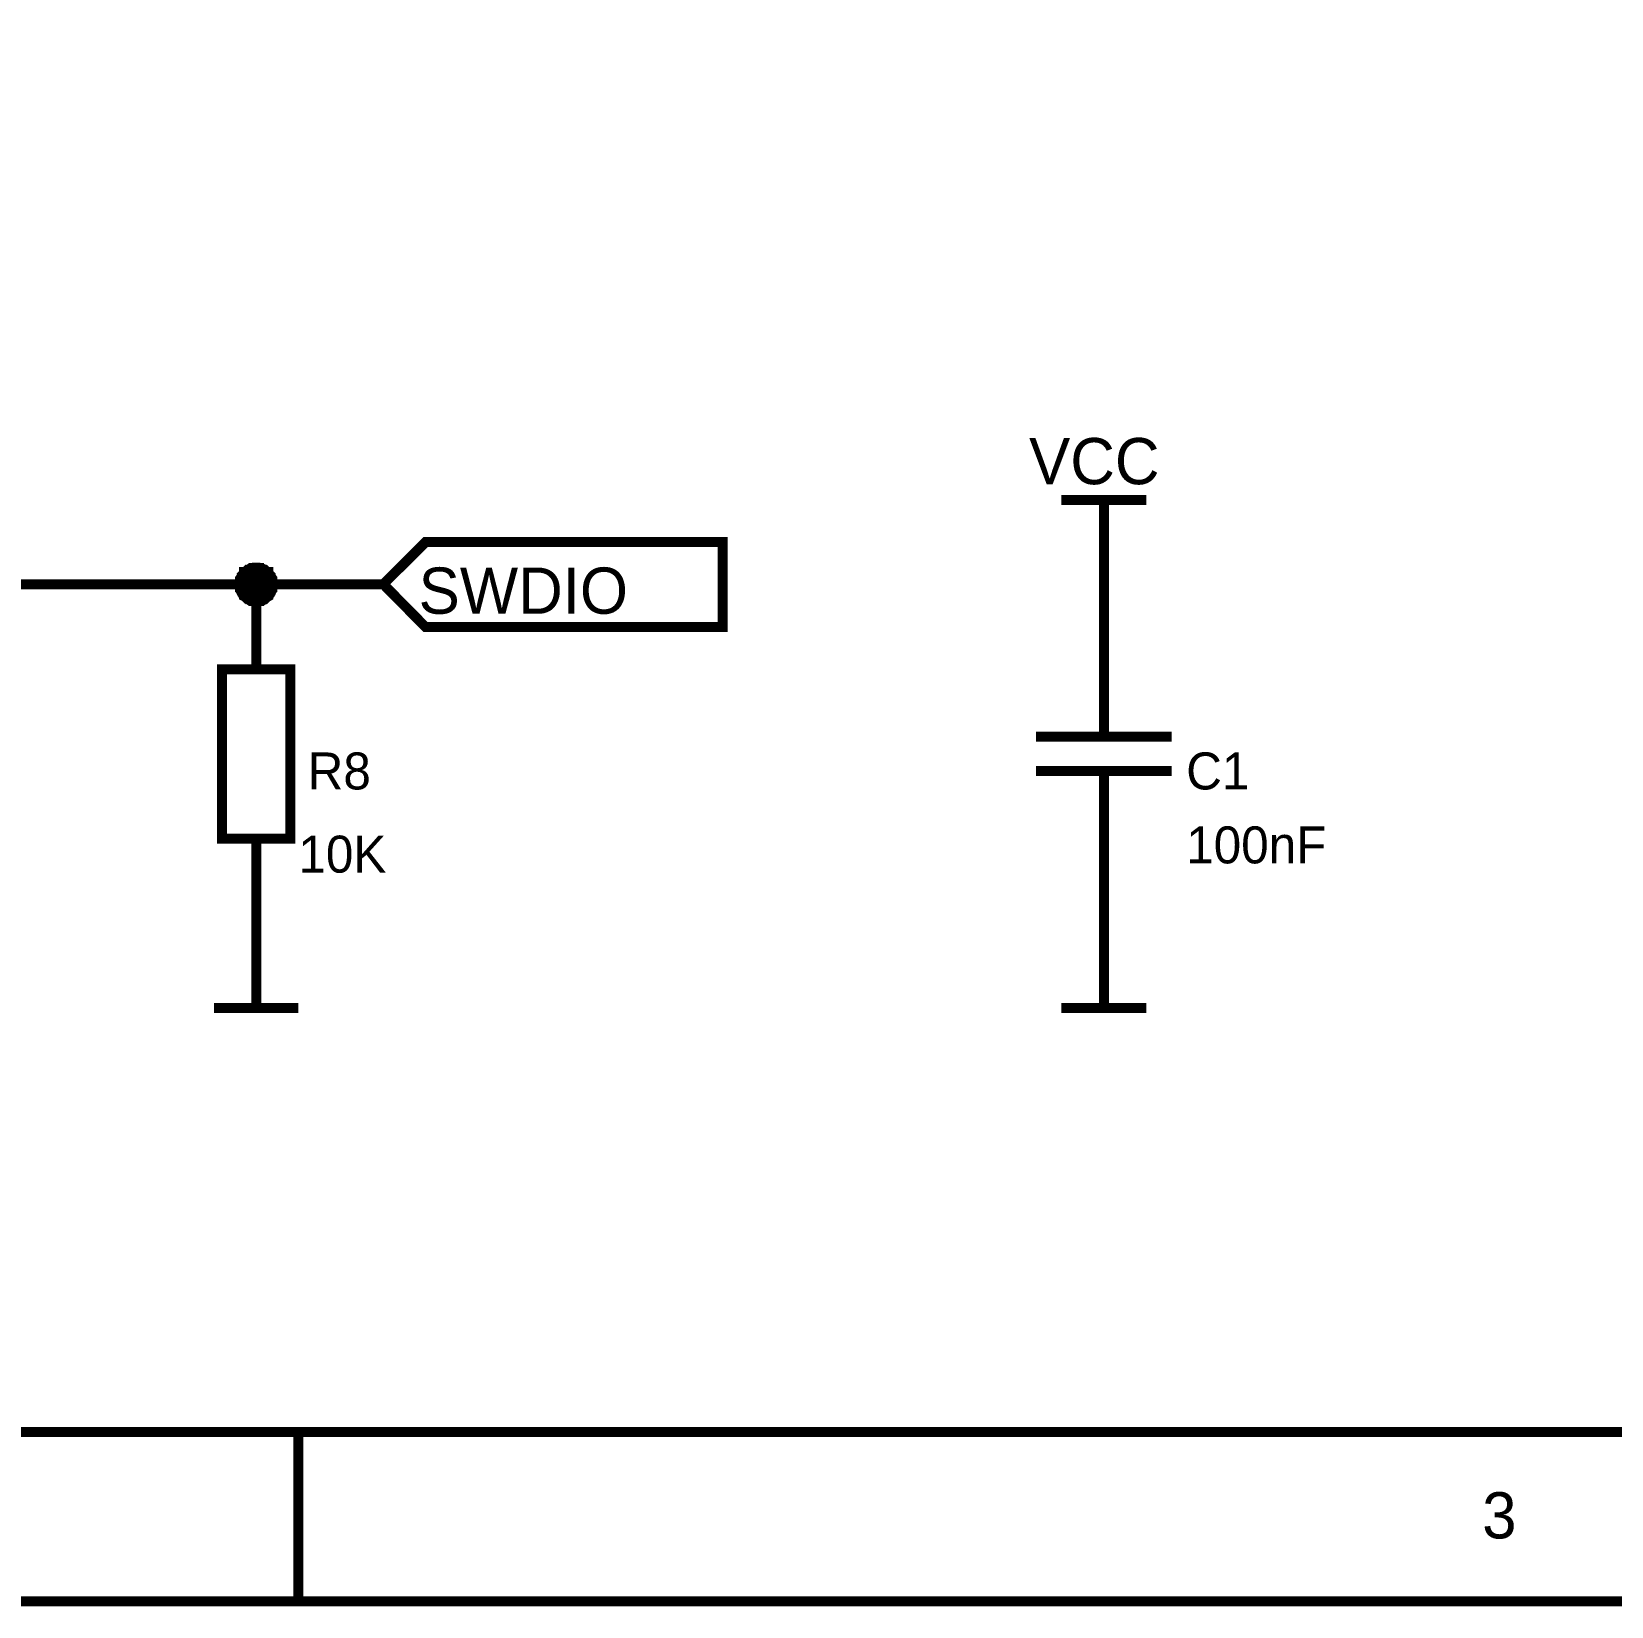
# Model space of a CAD drawing. Header units: millimetres. Extents: x 0 to 11.5, y 0 to 7.6.
# Drawn here: x 5.435 to 7.299, y -0.004 to 1.853 of the extents above; entities that cross this region are included whole.
import ezdxf

# ---------------------------------------------------------------- set-up
doc = ezdxf.new("R2010")
doc.units = ezdxf.units.MM
doc.header["$MEASUREMENT"] = 0
doc.layers.add('Sheet', color=255, linetype='Continuous')

msp = doc.modelspace()

# ---------------------------------------------------------------- linework, layer by layer
at = {"layer": 'Sheet'}
for points, const_width in [([(0, 7.5973), (11.5, 7.5973), (11.5, 0.002), (0, 0.002), (0, 7.5973)], 0.0118), ([(0, 7.5973), (0, 0.002), (11.5, 0.002), (11.5, 7.5973), (0, 7.5973), (0, 7.5973)], 0.0039), ([(0.2005, 7.3976), (11.3002, 7.3976), (11.3002, 0.2017), (0.2005, 0.2017), (0.2005, 7.3976)], 0.0118), ([(0.2005, 7.3976), (0.2005, 0.2017), (11.3002, 0.2017), (11.3002, 7.3976), (0.2005, 7.3976), (0.2005, 7.3976)], 0.0039), ([(5.9, 1.151), (5.8502, 1.2015), (5.9, 1.2512), (6.2505, 1.2512), (6.2505, 1.151), (5.9, 1.151)], 0.0118), ([(5.9, 1.151), (5.8502, 1.2015), (5.9, 1.2512), (6.2505, 1.2512), (6.2505, 1.151), (5.9, 1.151)], 0.0039), ([(5.66, 1.1013), (5.7405, 1.1013), (5.7405, 0.9016), (5.66, 0.9016), (5.66, 1.1013)], 0.0118)]:
    msp.add_lwpolyline(points, close=True, dxfattribs=dict(at, const_width=const_width))
for points, const_width in [([(6.6501, 1.301), (6.7504, 1.301)], 0.0118), ([(6.7006, 1.2015), (6.7006, 1.301)], 0.0118), ([(5.6804, 1.2015), (5.6804, 1.2022), (5.6804, 1.2035), (5.6804, 1.2042), (5.6811, 1.2056), (5.6811, 1.2062), (5.6811, 1.2076), (5.6818, 1.2083), (5.6818, 1.209), (5.6825, 1.2103), (5.6832, 1.211), (5.6832, 1.2117), (5.6839, 1.2124), (5.6845, 1.2131), (5.6852, 1.2137), (5.6859, 1.2144), (5.6859, 1.2158), (5.6873, 1.2158), (5.6879, 1.2165), (5.6886, 1.2171), (5.6893, 1.2178), (5.69, 1.2185), (5.6907, 1.2185), (5.6914, 1.2192), (5.6927, 1.2199), (5.6934, 1.2199), (5.6941, 1.2206), (5.6954, 1.2206), (5.6961, 1.2206), (5.6975, 1.2212), (5.6982, 1.2212), (5.6995, 1.2212), (5.7002, 1.2212)], 0.0118), ([(5.6804, 1.2015), (5.6804, 1.2022), (5.6804, 1.2035), (5.6804, 1.2042), (5.6811, 1.2056), (5.6811, 1.2062), (5.6811, 1.2076), (5.6818, 1.2083), (5.6818, 1.209), (5.6825, 1.2103), (5.6832, 1.211), (5.6832, 1.2117), (5.6839, 1.2124), (5.6845, 1.2131), (5.6852, 1.2137), (5.6859, 1.2144), (5.6859, 1.2158), (5.6873, 1.2158), (5.6879, 1.2165), (5.6886, 1.2171), (5.6893, 1.2178), (5.69, 1.2185), (5.6907, 1.2185), (5.6914, 1.2192), (5.6927, 1.2199), (5.6934, 1.2199), (5.6941, 1.2206), (5.6954, 1.2206), (5.6961, 1.2206), (5.6975, 1.2212), (5.6982, 1.2212), (5.6995, 1.2212), (5.7002, 1.2212)], 0.0118), ([(5.6804, 1.2015), (5.6804, 1.2022), (5.6804, 1.2035), (5.6804, 1.2042), (5.6811, 1.2056), (5.6811, 1.2062), (5.6811, 1.2076), (5.6818, 1.2083), (5.6818, 1.209), (5.6825, 1.2103), (5.6832, 1.211), (5.6832, 1.2117), (5.6839, 1.2124), (5.6845, 1.2131), (5.6852, 1.2137), (5.6859, 1.2144), (5.6859, 1.2158), (5.6873, 1.2158), (5.6879, 1.2165), (5.6886, 1.2171), (5.6893, 1.2178), (5.69, 1.2185), (5.6907, 1.2185), (5.6914, 1.2192), (5.6927, 1.2199), (5.6934, 1.2199), (5.6941, 1.2206), (5.6954, 1.2206), (5.6961, 1.2206), (5.6975, 1.2212), (5.6982, 1.2212), (5.6995, 1.2212), (5.7002, 1.2212)], 0.0118), ([(5.6804, 1.2015), (5.6804, 1.2022), (5.6804, 1.2035), (5.6804, 1.2042), (5.6811, 1.2056), (5.6811, 1.2062), (5.6811, 1.2076), (5.6818, 1.2083), (5.6818, 1.209), (5.6825, 1.2103), (5.6832, 1.211), (5.6832, 1.2117), (5.6839, 1.2124), (5.6845, 1.2131), (5.6852, 1.2137), (5.6859, 1.2144), (5.6859, 1.2158), (5.6873, 1.2158), (5.6879, 1.2165), (5.6886, 1.2171), (5.6893, 1.2178), (5.69, 1.2185), (5.6907, 1.2185), (5.6914, 1.2192), (5.6927, 1.2199), (5.6934, 1.2199), (5.6941, 1.2206), (5.6954, 1.2206), (5.6961, 1.2206), (5.6975, 1.2212), (5.6982, 1.2212), (5.6995, 1.2212), (5.7002, 1.2212)], 0.0118), ([(5.6804, 1.2015), (5.6804, 1.2022), (5.6804, 1.2035), (5.6804, 1.2042), (5.6811, 1.2056), (5.6811, 1.2062), (5.6811, 1.2076), (5.6818, 1.2083), (5.6818, 1.209), (5.6825, 1.2103), (5.6832, 1.211), (5.6832, 1.2117), (5.6839, 1.2124), (5.6845, 1.2131), (5.6852, 1.2137), (5.6859, 1.2144), (5.6859, 1.2158), (5.6873, 1.2158), (5.6879, 1.2165), (5.6886, 1.2171), (5.6893, 1.2178), (5.69, 1.2185), (5.6907, 1.2185), (5.6914, 1.2192), (5.6927, 1.2199), (5.6934, 1.2199), (5.6941, 1.2206), (5.6954, 1.2206), (5.6961, 1.2206), (5.6975, 1.2212), (5.6982, 1.2212), (5.6995, 1.2212), (5.7002, 1.2212)], 0.0118), ([(5.6804, 1.2015), (5.6804, 1.2022), (5.6804, 1.2035), (5.6804, 1.2042), (5.6811, 1.2056), (5.6811, 1.2062), (5.6811, 1.2076), (5.6818, 1.2083), (5.6818, 1.209), (5.6825, 1.2103), (5.6832, 1.211), (5.6832, 1.2117), (5.6839, 1.2124), (5.6845, 1.2131), (5.6852, 1.2137), (5.6859, 1.2144), (5.6859, 1.2158), (5.6873, 1.2158), (5.6879, 1.2165), (5.6886, 1.2171), (5.6893, 1.2178), (5.69, 1.2185), (5.6907, 1.2185), (5.6914, 1.2192), (5.6927, 1.2199), (5.6934, 1.2199), (5.6941, 1.2206), (5.6954, 1.2206), (5.6961, 1.2206), (5.6975, 1.2212), (5.6982, 1.2212), (5.6995, 1.2212), (5.7002, 1.2212)], 0.0039), ([(5.6804, 1.2015), (5.6804, 1.2022), (5.6804, 1.2035), (5.6804, 1.2042), (5.6811, 1.2056), (5.6811, 1.2062), (5.6811, 1.2076), (5.6818, 1.2083), (5.6818, 1.209), (5.6825, 1.2103), (5.6832, 1.211), (5.6832, 1.2117), (5.6839, 1.2124), (5.6845, 1.2131), (5.6852, 1.2137), (5.6859, 1.2144), (5.6859, 1.2158), (5.6873, 1.2158), (5.6879, 1.2165), (5.6886, 1.2171), (5.6893, 1.2178), (5.69, 1.2185), (5.6907, 1.2185), (5.6914, 1.2192), (5.6927, 1.2199), (5.6934, 1.2199), (5.6941, 1.2206), (5.6954, 1.2206), (5.6961, 1.2206), (5.6975, 1.2212), (5.6982, 1.2212), (5.6995, 1.2212), (5.7002, 1.2212)], 0.0039), ([(5.6804, 1.2015), (5.6804, 1.2022), (5.6804, 1.2035), (5.6804, 1.2042), (5.6811, 1.2056), (5.6811, 1.2062), (5.6811, 1.2076), (5.6818, 1.2083), (5.6818, 1.209), (5.6825, 1.2103), (5.6832, 1.211), (5.6832, 1.2117), (5.6839, 1.2124), (5.6845, 1.2131), (5.6852, 1.2137), (5.6859, 1.2144), (5.6859, 1.2158), (5.6873, 1.2158), (5.6879, 1.2165), (5.6886, 1.2171), (5.6893, 1.2178), (5.69, 1.2185), (5.6907, 1.2185), (5.6914, 1.2192), (5.6927, 1.2199), (5.6934, 1.2199), (5.6941, 1.2206), (5.6954, 1.2206), (5.6961, 1.2206), (5.6975, 1.2212), (5.6982, 1.2212), (5.6995, 1.2212), (5.7002, 1.2212)], 0.0039), ([(5.6804, 1.2015), (5.6804, 1.2022), (5.6804, 1.2035), (5.6804, 1.2042), (5.6811, 1.2056), (5.6811, 1.2062), (5.6811, 1.2076), (5.6818, 1.2083), (5.6818, 1.209), (5.6825, 1.2103), (5.6832, 1.211), (5.6832, 1.2117), (5.6839, 1.2124), (5.6845, 1.2131), (5.6852, 1.2137), (5.6859, 1.2144), (5.6859, 1.2158), (5.6873, 1.2158), (5.6879, 1.2165), (5.6886, 1.2171), (5.6893, 1.2178), (5.69, 1.2185), (5.6907, 1.2185), (5.6914, 1.2192), (5.6927, 1.2199), (5.6934, 1.2199), (5.6941, 1.2206), (5.6954, 1.2206), (5.6961, 1.2206), (5.6975, 1.2212), (5.6982, 1.2212), (5.6995, 1.2212), (5.7002, 1.2212)], 0.0039), ([(5.6804, 1.2015), (5.6804, 1.2022), (5.6804, 1.2035), (5.6804, 1.2042), (5.6811, 1.2056), (5.6811, 1.2062), (5.6811, 1.2076), (5.6818, 1.2083), (5.6818, 1.209), (5.6825, 1.2103), (5.6832, 1.211), (5.6832, 1.2117), (5.6839, 1.2124), (5.6845, 1.2131), (5.6852, 1.2137), (5.6859, 1.2144), (5.6859, 1.2158), (5.6873, 1.2158), (5.6879, 1.2165), (5.6886, 1.2171), (5.6893, 1.2178), (5.69, 1.2185), (5.6907, 1.2185), (5.6914, 1.2192), (5.6927, 1.2199), (5.6934, 1.2199), (5.6941, 1.2206), (5.6954, 1.2206), (5.6961, 1.2206), (5.6975, 1.2212), (5.6982, 1.2212), (5.6995, 1.2212), (5.7002, 1.2212)], 0.0039), ([(5.7002, 1.2212), (5.7002, 1.2212)], 0.0118), ([(5.7002, 1.2212), (5.7009, 1.2212), (5.7023, 1.2212), (5.7029, 1.2212), (5.7043, 1.2206), (5.705, 1.2206), (5.7064, 1.2206), (5.707, 1.2199), (5.7077, 1.2199), (5.7091, 1.2192), (5.7098, 1.2185), (5.7104, 1.2185), (5.7111, 1.2178), (5.7118, 1.2171), (5.7125, 1.2165), (5.7132, 1.2158), (5.7145, 1.2158), (5.7145, 1.2144), (5.7152, 1.2137), (5.7159, 1.2131), (5.7166, 1.2124), (5.7173, 1.2117), (5.7173, 1.211), (5.7179, 1.2103), (5.7186, 1.209), (5.7186, 1.2083), (5.7193, 1.2076), (5.7193, 1.2062), (5.7193, 1.2056), (5.72, 1.2042), (5.72, 1.2035), (5.72, 1.2022), (5.72, 1.2015)], 0.0118), ([(5.7002, 1.2212), (5.7002, 1.2212)], 0.0118), ([(5.7002, 1.2212), (5.7009, 1.2212), (5.7023, 1.2212), (5.7029, 1.2212), (5.7043, 1.2206), (5.705, 1.2206), (5.7064, 1.2206), (5.707, 1.2199), (5.7077, 1.2199), (5.7091, 1.2192), (5.7098, 1.2185), (5.7104, 1.2185), (5.7111, 1.2178), (5.7118, 1.2171), (5.7125, 1.2165), (5.7132, 1.2158), (5.7145, 1.2158), (5.7145, 1.2144), (5.7152, 1.2137), (5.7159, 1.2131), (5.7166, 1.2124), (5.7173, 1.2117), (5.7173, 1.211), (5.7179, 1.2103), (5.7186, 1.209), (5.7186, 1.2083), (5.7193, 1.2076), (5.7193, 1.2062), (5.7193, 1.2056), (5.72, 1.2042), (5.72, 1.2035), (5.72, 1.2022), (5.72, 1.2015)], 0.0118), ([(5.7002, 1.2212), (5.7002, 1.2212)], 0.0118), ([(5.7002, 1.2212), (5.7009, 1.2212), (5.7023, 1.2212), (5.7029, 1.2212), (5.7043, 1.2206), (5.705, 1.2206), (5.7064, 1.2206), (5.707, 1.2199), (5.7077, 1.2199), (5.7091, 1.2192), (5.7098, 1.2185), (5.7104, 1.2185), (5.7111, 1.2178), (5.7118, 1.2171), (5.7125, 1.2165), (5.7132, 1.2158), (5.7145, 1.2158), (5.7145, 1.2144), (5.7152, 1.2137), (5.7159, 1.2131), (5.7166, 1.2124), (5.7173, 1.2117), (5.7173, 1.211), (5.7179, 1.2103), (5.7186, 1.209), (5.7186, 1.2083), (5.7193, 1.2076), (5.7193, 1.2062), (5.7193, 1.2056), (5.72, 1.2042), (5.72, 1.2035), (5.72, 1.2022), (5.72, 1.2015)], 0.0118), ([(5.7002, 1.2212), (5.7002, 1.2212)], 0.0118), ([(5.7002, 1.2212), (5.7009, 1.2212), (5.7023, 1.2212), (5.7029, 1.2212), (5.7043, 1.2206), (5.705, 1.2206), (5.7064, 1.2206), (5.707, 1.2199), (5.7077, 1.2199), (5.7091, 1.2192), (5.7098, 1.2185), (5.7104, 1.2185), (5.7111, 1.2178), (5.7118, 1.2171), (5.7125, 1.2165), (5.7132, 1.2158), (5.7145, 1.2158), (5.7145, 1.2144), (5.7152, 1.2137), (5.7159, 1.2131), (5.7166, 1.2124), (5.7173, 1.2117), (5.7173, 1.211), (5.7179, 1.2103), (5.7186, 1.209), (5.7186, 1.2083), (5.7193, 1.2076), (5.7193, 1.2062), (5.7193, 1.2056), (5.72, 1.2042), (5.72, 1.2035), (5.72, 1.2022), (5.72, 1.2015)], 0.0118), ([(5.7002, 1.2212), (5.7002, 1.2212)], 0.0118), ([(5.7002, 1.2212), (5.7009, 1.2212), (5.7023, 1.2212), (5.7029, 1.2212), (5.7043, 1.2206), (5.705, 1.2206), (5.7064, 1.2206), (5.707, 1.2199), (5.7077, 1.2199), (5.7091, 1.2192), (5.7098, 1.2185), (5.7104, 1.2185), (5.7111, 1.2178), (5.7118, 1.2171), (5.7125, 1.2165), (5.7132, 1.2158), (5.7145, 1.2158), (5.7145, 1.2144), (5.7152, 1.2137), (5.7159, 1.2131), (5.7166, 1.2124), (5.7173, 1.2117), (5.7173, 1.211), (5.7179, 1.2103), (5.7186, 1.209), (5.7186, 1.2083), (5.7193, 1.2076), (5.7193, 1.2062), (5.7193, 1.2056), (5.72, 1.2042), (5.72, 1.2035), (5.72, 1.2022), (5.72, 1.2015)], 0.0118), ([(5.7002, 1.2212), (5.7002, 1.2212)], 0.0039), ([(5.7002, 1.2212), (5.7009, 1.2212), (5.7023, 1.2212), (5.7029, 1.2212), (5.7043, 1.2206), (5.705, 1.2206), (5.7064, 1.2206), (5.707, 1.2199), (5.7077, 1.2199), (5.7091, 1.2192), (5.7098, 1.2185), (5.7104, 1.2185), (5.7111, 1.2178), (5.7118, 1.2171), (5.7125, 1.2165), (5.7132, 1.2158), (5.7145, 1.2158), (5.7145, 1.2144), (5.7152, 1.2137), (5.7159, 1.2131), (5.7166, 1.2124), (5.7173, 1.2117), (5.7173, 1.211), (5.7179, 1.2103), (5.7186, 1.209), (5.7186, 1.2083), (5.7193, 1.2076), (5.7193, 1.2062), (5.7193, 1.2056), (5.72, 1.2042), (5.72, 1.2035), (5.72, 1.2022), (5.72, 1.2015)], 0.0039), ([(5.7002, 1.2212), (5.7002, 1.2212)], 0.0039), ([(5.7002, 1.2212), (5.7009, 1.2212), (5.7023, 1.2212), (5.7029, 1.2212), (5.7043, 1.2206), (5.705, 1.2206), (5.7064, 1.2206), (5.707, 1.2199), (5.7077, 1.2199), (5.7091, 1.2192), (5.7098, 1.2185), (5.7104, 1.2185), (5.7111, 1.2178), (5.7118, 1.2171), (5.7125, 1.2165), (5.7132, 1.2158), (5.7145, 1.2158), (5.7145, 1.2144), (5.7152, 1.2137), (5.7159, 1.2131), (5.7166, 1.2124), (5.7173, 1.2117), (5.7173, 1.211), (5.7179, 1.2103), (5.7186, 1.209), (5.7186, 1.2083), (5.7193, 1.2076), (5.7193, 1.2062), (5.7193, 1.2056), (5.72, 1.2042), (5.72, 1.2035), (5.72, 1.2022), (5.72, 1.2015)], 0.0039), ([(5.7002, 1.2212), (5.7002, 1.2212)], 0.0039), ([(5.7002, 1.2212), (5.7009, 1.2212), (5.7023, 1.2212), (5.7029, 1.2212), (5.7043, 1.2206), (5.705, 1.2206), (5.7064, 1.2206), (5.707, 1.2199), (5.7077, 1.2199), (5.7091, 1.2192), (5.7098, 1.2185), (5.7104, 1.2185), (5.7111, 1.2178), (5.7118, 1.2171), (5.7125, 1.2165), (5.7132, 1.2158), (5.7145, 1.2158), (5.7145, 1.2144), (5.7152, 1.2137), (5.7159, 1.2131), (5.7166, 1.2124), (5.7173, 1.2117), (5.7173, 1.211), (5.7179, 1.2103), (5.7186, 1.209), (5.7186, 1.2083), (5.7193, 1.2076), (5.7193, 1.2062), (5.7193, 1.2056), (5.72, 1.2042), (5.72, 1.2035), (5.72, 1.2022), (5.72, 1.2015)], 0.0039), ([(5.7002, 1.2212), (5.7002, 1.2212)], 0.0039), ([(5.7002, 1.2212), (5.7009, 1.2212), (5.7023, 1.2212), (5.7029, 1.2212), (5.7043, 1.2206), (5.705, 1.2206), (5.7064, 1.2206), (5.707, 1.2199), (5.7077, 1.2199), (5.7091, 1.2192), (5.7098, 1.2185), (5.7104, 1.2185), (5.7111, 1.2178), (5.7118, 1.2171), (5.7125, 1.2165), (5.7132, 1.2158), (5.7145, 1.2158), (5.7145, 1.2144), (5.7152, 1.2137), (5.7159, 1.2131), (5.7166, 1.2124), (5.7173, 1.2117), (5.7173, 1.211), (5.7179, 1.2103), (5.7186, 1.209), (5.7186, 1.2083), (5.7193, 1.2076), (5.7193, 1.2062), (5.7193, 1.2056), (5.72, 1.2042), (5.72, 1.2035), (5.72, 1.2022), (5.72, 1.2015)], 0.0039), ([(5.7002, 1.2212), (5.7002, 1.2212)], 0.0039), ([(5.7002, 1.2212), (5.7009, 1.2212), (5.7023, 1.2212), (5.7029, 1.2212), (5.7043, 1.2206), (5.705, 1.2206), (5.7064, 1.2206), (5.707, 1.2199), (5.7077, 1.2199), (5.7091, 1.2192), (5.7098, 1.2185), (5.7104, 1.2185), (5.7111, 1.2178), (5.7118, 1.2171), (5.7125, 1.2165), (5.7132, 1.2158), (5.7145, 1.2158), (5.7145, 1.2144), (5.7152, 1.2137), (5.7159, 1.2131), (5.7166, 1.2124), (5.7173, 1.2117), (5.7173, 1.211), (5.7179, 1.2103), (5.7186, 1.209), (5.7186, 1.2083), (5.7193, 1.2076), (5.7193, 1.2062), (5.7193, 1.2056), (5.72, 1.2042), (5.72, 1.2035), (5.72, 1.2022), (5.72, 1.2015)], 0.0039), ([(5.8502, 1.2015), (5.7002, 1.2015), (4.4502, 1.2015)], 0.0118), ([(5.7002, 1.181), (5.6995, 1.181), (5.6982, 1.181), (5.6975, 1.181), (5.6961, 1.1817), (5.6954, 1.1817), (5.6941, 1.1817), (5.6934, 1.1824), (5.6927, 1.1824), (5.6914, 1.1831), (5.6907, 1.1838), (5.69, 1.1838), (5.6893, 1.1844), (5.6886, 1.1851), (5.6879, 1.1858), (5.6873, 1.1865), (5.6859, 1.1872), (5.6859, 1.1878), (5.6852, 1.1885), (5.6845, 1.1892), (5.6839, 1.1899), (5.6832, 1.1912), (5.6832, 1.1919), (5.6825, 1.1926), (5.6818, 1.194), (5.6818, 1.1947), (5.6811, 1.1953), (5.6811, 1.1967), (5.6811, 1.1974), (5.6804, 1.1987), (5.6804, 1.1994), (5.6804, 1.2008), (5.6804, 1.2015)], 0.0118), ([(5.6804, 1.2015), (5.6804, 1.2015)], 0.0118), ([(5.7002, 1.181), (5.6995, 1.181), (5.6982, 1.181), (5.6975, 1.181), (5.6961, 1.1817), (5.6954, 1.1817), (5.6941, 1.1817), (5.6934, 1.1824), (5.6927, 1.1824), (5.6914, 1.1831), (5.6907, 1.1838), (5.69, 1.1838), (5.6893, 1.1844), (5.6886, 1.1851), (5.6879, 1.1858), (5.6873, 1.1865), (5.6859, 1.1872), (5.6859, 1.1878), (5.6852, 1.1885), (5.6845, 1.1892), (5.6839, 1.1899), (5.6832, 1.1912), (5.6832, 1.1919), (5.6825, 1.1926), (5.6818, 1.194), (5.6818, 1.1947), (5.6811, 1.1953), (5.6811, 1.1967), (5.6811, 1.1974), (5.6804, 1.1987), (5.6804, 1.1994), (5.6804, 1.2008), (5.6804, 1.2015)], 0.0118), ([(5.6804, 1.2015), (5.6804, 1.2015)], 0.0118), ([(5.7002, 1.181), (5.6995, 1.181), (5.6982, 1.181), (5.6975, 1.181), (5.6961, 1.1817), (5.6954, 1.1817), (5.6941, 1.1817), (5.6934, 1.1824), (5.6927, 1.1824), (5.6914, 1.1831), (5.6907, 1.1838), (5.69, 1.1838), (5.6893, 1.1844), (5.6886, 1.1851), (5.6879, 1.1858), (5.6873, 1.1865), (5.6859, 1.1872), (5.6859, 1.1878), (5.6852, 1.1885), (5.6845, 1.1892), (5.6839, 1.1899), (5.6832, 1.1912), (5.6832, 1.1919), (5.6825, 1.1926), (5.6818, 1.194), (5.6818, 1.1947), (5.6811, 1.1953), (5.6811, 1.1967), (5.6811, 1.1974), (5.6804, 1.1987), (5.6804, 1.1994), (5.6804, 1.2008), (5.6804, 1.2015)], 0.0118), ([(5.6804, 1.2015), (5.6804, 1.2015)], 0.0118), ([(5.7002, 1.181), (5.6995, 1.181), (5.6982, 1.181), (5.6975, 1.181), (5.6961, 1.1817), (5.6954, 1.1817), (5.6941, 1.1817), (5.6934, 1.1824), (5.6927, 1.1824), (5.6914, 1.1831), (5.6907, 1.1838), (5.69, 1.1838), (5.6893, 1.1844), (5.6886, 1.1851), (5.6879, 1.1858), (5.6873, 1.1865), (5.6859, 1.1872), (5.6859, 1.1878), (5.6852, 1.1885), (5.6845, 1.1892), (5.6839, 1.1899), (5.6832, 1.1912), (5.6832, 1.1919), (5.6825, 1.1926), (5.6818, 1.194), (5.6818, 1.1947), (5.6811, 1.1953), (5.6811, 1.1967), (5.6811, 1.1974), (5.6804, 1.1987), (5.6804, 1.1994), (5.6804, 1.2008), (5.6804, 1.2015)], 0.0118), ([(5.6804, 1.2015), (5.6804, 1.2015)], 0.0118), ([(5.7002, 1.181), (5.6995, 1.181), (5.6982, 1.181), (5.6975, 1.181), (5.6961, 1.1817), (5.6954, 1.1817), (5.6941, 1.1817), (5.6934, 1.1824), (5.6927, 1.1824), (5.6914, 1.1831), (5.6907, 1.1838), (5.69, 1.1838), (5.6893, 1.1844), (5.6886, 1.1851), (5.6879, 1.1858), (5.6873, 1.1865), (5.6859, 1.1872), (5.6859, 1.1878), (5.6852, 1.1885), (5.6845, 1.1892), (5.6839, 1.1899), (5.6832, 1.1912), (5.6832, 1.1919), (5.6825, 1.1926), (5.6818, 1.194), (5.6818, 1.1947), (5.6811, 1.1953), (5.6811, 1.1967), (5.6811, 1.1974), (5.6804, 1.1987), (5.6804, 1.1994), (5.6804, 1.2008), (5.6804, 1.2015)], 0.0118), ([(5.6804, 1.2015), (5.6804, 1.2015)], 0.0118), ([(5.7002, 1.181), (5.6995, 1.181), (5.6982, 1.181), (5.6975, 1.181), (5.6961, 1.1817), (5.6954, 1.1817), (5.6941, 1.1817), (5.6934, 1.1824), (5.6927, 1.1824), (5.6914, 1.1831), (5.6907, 1.1838), (5.69, 1.1838), (5.6893, 1.1844), (5.6886, 1.1851), (5.6879, 1.1858), (5.6873, 1.1865), (5.6859, 1.1872), (5.6859, 1.1878), (5.6852, 1.1885), (5.6845, 1.1892), (5.6839, 1.1899), (5.6832, 1.1912), (5.6832, 1.1919), (5.6825, 1.1926), (5.6818, 1.194), (5.6818, 1.1947), (5.6811, 1.1953), (5.6811, 1.1967), (5.6811, 1.1974), (5.6804, 1.1987), (5.6804, 1.1994), (5.6804, 1.2008), (5.6804, 1.2015)], 0.0039), ([(5.6804, 1.2015), (5.6804, 1.2015)], 0.0039), ([(5.7002, 1.181), (5.6995, 1.181), (5.6982, 1.181), (5.6975, 1.181), (5.6961, 1.1817), (5.6954, 1.1817), (5.6941, 1.1817), (5.6934, 1.1824), (5.6927, 1.1824), (5.6914, 1.1831), (5.6907, 1.1838), (5.69, 1.1838), (5.6893, 1.1844), (5.6886, 1.1851), (5.6879, 1.1858), (5.6873, 1.1865), (5.6859, 1.1872), (5.6859, 1.1878), (5.6852, 1.1885), (5.6845, 1.1892), (5.6839, 1.1899), (5.6832, 1.1912), (5.6832, 1.1919), (5.6825, 1.1926), (5.6818, 1.194), (5.6818, 1.1947), (5.6811, 1.1953), (5.6811, 1.1967), (5.6811, 1.1974), (5.6804, 1.1987), (5.6804, 1.1994), (5.6804, 1.2008), (5.6804, 1.2015)], 0.0039), ([(5.6804, 1.2015), (5.6804, 1.2015)], 0.0039), ([(5.7002, 1.181), (5.6995, 1.181), (5.6982, 1.181), (5.6975, 1.181), (5.6961, 1.1817), (5.6954, 1.1817), (5.6941, 1.1817), (5.6934, 1.1824), (5.6927, 1.1824), (5.6914, 1.1831), (5.6907, 1.1838), (5.69, 1.1838), (5.6893, 1.1844), (5.6886, 1.1851), (5.6879, 1.1858), (5.6873, 1.1865), (5.6859, 1.1872), (5.6859, 1.1878), (5.6852, 1.1885), (5.6845, 1.1892), (5.6839, 1.1899), (5.6832, 1.1912), (5.6832, 1.1919), (5.6825, 1.1926), (5.6818, 1.194), (5.6818, 1.1947), (5.6811, 1.1953), (5.6811, 1.1967), (5.6811, 1.1974), (5.6804, 1.1987), (5.6804, 1.1994), (5.6804, 1.2008), (5.6804, 1.2015)], 0.0039), ([(5.6804, 1.2015), (5.6804, 1.2015)], 0.0039), ([(5.7002, 1.181), (5.6995, 1.181), (5.6982, 1.181), (5.6975, 1.181), (5.6961, 1.1817), (5.6954, 1.1817), (5.6941, 1.1817), (5.6934, 1.1824), (5.6927, 1.1824), (5.6914, 1.1831), (5.6907, 1.1838), (5.69, 1.1838), (5.6893, 1.1844), (5.6886, 1.1851), (5.6879, 1.1858), (5.6873, 1.1865), (5.6859, 1.1872), (5.6859, 1.1878), (5.6852, 1.1885), (5.6845, 1.1892), (5.6839, 1.1899), (5.6832, 1.1912), (5.6832, 1.1919), (5.6825, 1.1926), (5.6818, 1.194), (5.6818, 1.1947), (5.6811, 1.1953), (5.6811, 1.1967), (5.6811, 1.1974), (5.6804, 1.1987), (5.6804, 1.1994), (5.6804, 1.2008), (5.6804, 1.2015)], 0.0039), ([(5.6804, 1.2015), (5.6804, 1.2015)], 0.0039), ([(5.7002, 1.181), (5.6995, 1.181), (5.6982, 1.181), (5.6975, 1.181), (5.6961, 1.1817), (5.6954, 1.1817), (5.6941, 1.1817), (5.6934, 1.1824), (5.6927, 1.1824), (5.6914, 1.1831), (5.6907, 1.1838), (5.69, 1.1838), (5.6893, 1.1844), (5.6886, 1.1851), (5.6879, 1.1858), (5.6873, 1.1865), (5.6859, 1.1872), (5.6859, 1.1878), (5.6852, 1.1885), (5.6845, 1.1892), (5.6839, 1.1899), (5.6832, 1.1912), (5.6832, 1.1919), (5.6825, 1.1926), (5.6818, 1.194), (5.6818, 1.1947), (5.6811, 1.1953), (5.6811, 1.1967), (5.6811, 1.1974), (5.6804, 1.1987), (5.6804, 1.1994), (5.6804, 1.2008), (5.6804, 1.2015)], 0.0039), ([(5.6804, 1.2015), (5.6804, 1.2015)], 0.0039), ([(5.72, 1.2015), (5.72, 1.2008), (5.72, 1.1994), (5.72, 1.1987), (5.7193, 1.1974), (5.7193, 1.1967), (5.7193, 1.1953), (5.7186, 1.1947), (5.7186, 1.194), (5.7179, 1.1926), (5.7173, 1.1919), (5.7173, 1.1912), (5.7166, 1.1899), (5.7159, 1.1892), (5.7152, 1.1885), (5.7145, 1.1878), (5.7145, 1.1872), (5.7132, 1.1865), (5.7125, 1.1858), (5.7118, 1.1851), (5.7111, 1.1844), (5.7104, 1.1838), (5.7098, 1.1838), (5.7091, 1.1831), (5.7077, 1.1824), (5.707, 1.1824), (5.7064, 1.1817), (5.705, 1.1817), (5.7043, 1.1817), (5.7029, 1.181), (5.7023, 1.181), (5.7009, 1.181), (5.7002, 1.181)], 0.0118), ([(5.7002, 1.1013), (5.7002, 1.2015)], 0.0118), ([(5.72, 1.2015), (5.72, 1.2008), (5.72, 1.1994), (5.72, 1.1987), (5.7193, 1.1974), (5.7193, 1.1967), (5.7193, 1.1953), (5.7186, 1.1947), (5.7186, 1.194), (5.7179, 1.1926), (5.7173, 1.1919), (5.7173, 1.1912), (5.7166, 1.1899), (5.7159, 1.1892), (5.7152, 1.1885), (5.7145, 1.1878), (5.7145, 1.1872), (5.7132, 1.1865), (5.7125, 1.1858), (5.7118, 1.1851), (5.7111, 1.1844), (5.7104, 1.1838), (5.7098, 1.1838), (5.7091, 1.1831), (5.7077, 1.1824), (5.707, 1.1824), (5.7064, 1.1817), (5.705, 1.1817), (5.7043, 1.1817), (5.7029, 1.181), (5.7023, 1.181), (5.7009, 1.181), (5.7002, 1.181)], 0.0118), ([(5.72, 1.2015), (5.72, 1.2008), (5.72, 1.1994), (5.72, 1.1987), (5.7193, 1.1974), (5.7193, 1.1967), (5.7193, 1.1953), (5.7186, 1.1947), (5.7186, 1.194), (5.7179, 1.1926), (5.7173, 1.1919), (5.7173, 1.1912), (5.7166, 1.1899), (5.7159, 1.1892), (5.7152, 1.1885), (5.7145, 1.1878), (5.7145, 1.1872), (5.7132, 1.1865), (5.7125, 1.1858), (5.7118, 1.1851), (5.7111, 1.1844), (5.7104, 1.1838), (5.7098, 1.1838), (5.7091, 1.1831), (5.7077, 1.1824), (5.707, 1.1824), (5.7064, 1.1817), (5.705, 1.1817), (5.7043, 1.1817), (5.7029, 1.181), (5.7023, 1.181), (5.7009, 1.181), (5.7002, 1.181)], 0.0118), ([(5.72, 1.2015), (5.72, 1.2008), (5.72, 1.1994), (5.72, 1.1987), (5.7193, 1.1974), (5.7193, 1.1967), (5.7193, 1.1953), (5.7186, 1.1947), (5.7186, 1.194), (5.7179, 1.1926), (5.7173, 1.1919), (5.7173, 1.1912), (5.7166, 1.1899), (5.7159, 1.1892), (5.7152, 1.1885), (5.7145, 1.1878), (5.7145, 1.1872), (5.7132, 1.1865), (5.7125, 1.1858), (5.7118, 1.1851), (5.7111, 1.1844), (5.7104, 1.1838), (5.7098, 1.1838), (5.7091, 1.1831), (5.7077, 1.1824), (5.707, 1.1824), (5.7064, 1.1817), (5.705, 1.1817), (5.7043, 1.1817), (5.7029, 1.181), (5.7023, 1.181), (5.7009, 1.181), (5.7002, 1.181)], 0.0118), ([(5.72, 1.2015), (5.72, 1.2008), (5.72, 1.1994), (5.72, 1.1987), (5.7193, 1.1974), (5.7193, 1.1967), (5.7193, 1.1953), (5.7186, 1.1947), (5.7186, 1.194), (5.7179, 1.1926), (5.7173, 1.1919), (5.7173, 1.1912), (5.7166, 1.1899), (5.7159, 1.1892), (5.7152, 1.1885), (5.7145, 1.1878), (5.7145, 1.1872), (5.7132, 1.1865), (5.7125, 1.1858), (5.7118, 1.1851), (5.7111, 1.1844), (5.7104, 1.1838), (5.7098, 1.1838), (5.7091, 1.1831), (5.7077, 1.1824), (5.707, 1.1824), (5.7064, 1.1817), (5.705, 1.1817), (5.7043, 1.1817), (5.7029, 1.181), (5.7023, 1.181), (5.7009, 1.181), (5.7002, 1.181)], 0.0118), ([(5.72, 1.2015), (5.72, 1.2008), (5.72, 1.1994), (5.72, 1.1987), (5.7193, 1.1974), (5.7193, 1.1967), (5.7193, 1.1953), (5.7186, 1.1947), (5.7186, 1.194), (5.7179, 1.1926), (5.7173, 1.1919), (5.7173, 1.1912), (5.7166, 1.1899), (5.7159, 1.1892), (5.7152, 1.1885), (5.7145, 1.1878), (5.7145, 1.1872), (5.7132, 1.1865), (5.7125, 1.1858), (5.7118, 1.1851), (5.7111, 1.1844), (5.7104, 1.1838), (5.7098, 1.1838), (5.7091, 1.1831), (5.7077, 1.1824), (5.707, 1.1824), (5.7064, 1.1817), (5.705, 1.1817), (5.7043, 1.1817), (5.7029, 1.181), (5.7023, 1.181), (5.7009, 1.181), (5.7002, 1.181)], 0.0039), ([(5.72, 1.2015), (5.72, 1.2008), (5.72, 1.1994), (5.72, 1.1987), (5.7193, 1.1974), (5.7193, 1.1967), (5.7193, 1.1953), (5.7186, 1.1947), (5.7186, 1.194), (5.7179, 1.1926), (5.7173, 1.1919), (5.7173, 1.1912), (5.7166, 1.1899), (5.7159, 1.1892), (5.7152, 1.1885), (5.7145, 1.1878), (5.7145, 1.1872), (5.7132, 1.1865), (5.7125, 1.1858), (5.7118, 1.1851), (5.7111, 1.1844), (5.7104, 1.1838), (5.7098, 1.1838), (5.7091, 1.1831), (5.7077, 1.1824), (5.707, 1.1824), (5.7064, 1.1817), (5.705, 1.1817), (5.7043, 1.1817), (5.7029, 1.181), (5.7023, 1.181), (5.7009, 1.181), (5.7002, 1.181)], 0.0039), ([(5.72, 1.2015), (5.72, 1.2008), (5.72, 1.1994), (5.72, 1.1987), (5.7193, 1.1974), (5.7193, 1.1967), (5.7193, 1.1953), (5.7186, 1.1947), (5.7186, 1.194), (5.7179, 1.1926), (5.7173, 1.1919), (5.7173, 1.1912), (5.7166, 1.1899), (5.7159, 1.1892), (5.7152, 1.1885), (5.7145, 1.1878), (5.7145, 1.1872), (5.7132, 1.1865), (5.7125, 1.1858), (5.7118, 1.1851), (5.7111, 1.1844), (5.7104, 1.1838), (5.7098, 1.1838), (5.7091, 1.1831), (5.7077, 1.1824), (5.707, 1.1824), (5.7064, 1.1817), (5.705, 1.1817), (5.7043, 1.1817), (5.7029, 1.181), (5.7023, 1.181), (5.7009, 1.181), (5.7002, 1.181)], 0.0039), ([(5.72, 1.2015), (5.72, 1.2008), (5.72, 1.1994), (5.72, 1.1987), (5.7193, 1.1974), (5.7193, 1.1967), (5.7193, 1.1953), (5.7186, 1.1947), (5.7186, 1.194), (5.7179, 1.1926), (5.7173, 1.1919), (5.7173, 1.1912), (5.7166, 1.1899), (5.7159, 1.1892), (5.7152, 1.1885), (5.7145, 1.1878), (5.7145, 1.1872), (5.7132, 1.1865), (5.7125, 1.1858), (5.7118, 1.1851), (5.7111, 1.1844), (5.7104, 1.1838), (5.7098, 1.1838), (5.7091, 1.1831), (5.7077, 1.1824), (5.707, 1.1824), (5.7064, 1.1817), (5.705, 1.1817), (5.7043, 1.1817), (5.7029, 1.181), (5.7023, 1.181), (5.7009, 1.181), (5.7002, 1.181)], 0.0039), ([(5.72, 1.2015), (5.72, 1.2008), (5.72, 1.1994), (5.72, 1.1987), (5.7193, 1.1974), (5.7193, 1.1967), (5.7193, 1.1953), (5.7186, 1.1947), (5.7186, 1.194), (5.7179, 1.1926), (5.7173, 1.1919), (5.7173, 1.1912), (5.7166, 1.1899), (5.7159, 1.1892), (5.7152, 1.1885), (5.7145, 1.1878), (5.7145, 1.1872), (5.7132, 1.1865), (5.7125, 1.1858), (5.7118, 1.1851), (5.7111, 1.1844), (5.7104, 1.1838), (5.7098, 1.1838), (5.7091, 1.1831), (5.7077, 1.1824), (5.707, 1.1824), (5.7064, 1.1817), (5.705, 1.1817), (5.7043, 1.1817), (5.7029, 1.181), (5.7023, 1.181), (5.7009, 1.181), (5.7002, 1.181)], 0.0039), ([(5.72, 1.2015), (5.72, 1.2015), (5.72, 1.2015), (5.72, 1.2015), (5.72, 1.2015), (5.72, 1.2015), (5.72, 1.2015), (5.72, 1.2015), (5.72, 1.2015), (5.72, 1.2015), (5.72, 1.2015), (5.72, 1.2015), (5.72, 1.2015), (5.72, 1.2015), (5.72, 1.2015), (5.72, 1.2015), (5.72, 1.2015), (5.72, 1.2015), (5.72, 1.2015), (5.72, 1.2015), (5.72, 1.2015), (5.72, 1.2015), (5.72, 1.2015), (5.72, 1.2015), (5.72, 1.2015), (5.72, 1.2015), (5.72, 1.2015), (5.72, 1.2015), (5.72, 1.2015), (5.72, 1.2015), (5.72, 1.2015), (5.72, 1.2015), (5.72, 1.2015)], 0.0118), ([(5.72, 1.2015), (5.72, 1.2015)], 0.0118), ([(5.72, 1.2015), (5.72, 1.2015), (5.72, 1.2015), (5.72, 1.2015), (5.72, 1.2015), (5.72, 1.2015), (5.72, 1.2015), (5.72, 1.2015), (5.72, 1.2015), (5.72, 1.2015), (5.72, 1.2015), (5.72, 1.2015), (5.72, 1.2015), (5.72, 1.2015), (5.72, 1.2015), (5.72, 1.2015), (5.72, 1.2015), (5.72, 1.2015), (5.72, 1.2015), (5.72, 1.2015), (5.72, 1.2015), (5.72, 1.2015), (5.72, 1.2015), (5.72, 1.2015), (5.72, 1.2015), (5.72, 1.2015), (5.72, 1.2015), (5.72, 1.2015), (5.72, 1.2015), (5.72, 1.2015), (5.72, 1.2015), (5.72, 1.2015), (5.72, 1.2015)], 0.0118), ([(5.72, 1.2015), (5.72, 1.2015)], 0.0118), ([(5.72, 1.2015), (5.72, 1.2015), (5.72, 1.2015), (5.72, 1.2015), (5.72, 1.2015), (5.72, 1.2015), (5.72, 1.2015), (5.72, 1.2015), (5.72, 1.2015), (5.72, 1.2015), (5.72, 1.2015), (5.72, 1.2015), (5.72, 1.2015), (5.72, 1.2015), (5.72, 1.2015), (5.72, 1.2015), (5.72, 1.2015), (5.72, 1.2015), (5.72, 1.2015), (5.72, 1.2015), (5.72, 1.2015), (5.72, 1.2015), (5.72, 1.2015), (5.72, 1.2015), (5.72, 1.2015), (5.72, 1.2015), (5.72, 1.2015), (5.72, 1.2015), (5.72, 1.2015), (5.72, 1.2015), (5.72, 1.2015), (5.72, 1.2015), (5.72, 1.2015)], 0.0118), ([(5.72, 1.2015), (5.72, 1.2015)], 0.0118), ([(5.72, 1.2015), (5.72, 1.2015), (5.72, 1.2015), (5.72, 1.2015), (5.72, 1.2015), (5.72, 1.2015), (5.72, 1.2015), (5.72, 1.2015), (5.72, 1.2015), (5.72, 1.2015), (5.72, 1.2015), (5.72, 1.2015), (5.72, 1.2015), (5.72, 1.2015), (5.72, 1.2015), (5.72, 1.2015), (5.72, 1.2015), (5.72, 1.2015), (5.72, 1.2015), (5.72, 1.2015), (5.72, 1.2015), (5.72, 1.2015), (5.72, 1.2015), (5.72, 1.2015), (5.72, 1.2015), (5.72, 1.2015), (5.72, 1.2015), (5.72, 1.2015), (5.72, 1.2015), (5.72, 1.2015), (5.72, 1.2015), (5.72, 1.2015), (5.72, 1.2015)], 0.0118), ([(5.72, 1.2015), (5.72, 1.2015)], 0.0118), ([(5.72, 1.2015), (5.72, 1.2015), (5.72, 1.2015), (5.72, 1.2015), (5.72, 1.2015), (5.72, 1.2015), (5.72, 1.2015), (5.72, 1.2015), (5.72, 1.2015), (5.72, 1.2015), (5.72, 1.2015), (5.72, 1.2015), (5.72, 1.2015), (5.72, 1.2015), (5.72, 1.2015), (5.72, 1.2015), (5.72, 1.2015), (5.72, 1.2015), (5.72, 1.2015), (5.72, 1.2015), (5.72, 1.2015), (5.72, 1.2015), (5.72, 1.2015), (5.72, 1.2015), (5.72, 1.2015), (5.72, 1.2015), (5.72, 1.2015), (5.72, 1.2015), (5.72, 1.2015), (5.72, 1.2015), (5.72, 1.2015), (5.72, 1.2015), (5.72, 1.2015)], 0.0118), ([(5.72, 1.2015), (5.72, 1.2015)], 0.0118), ([(5.72, 1.2015), (5.72, 1.2015), (5.72, 1.2015), (5.72, 1.2015), (5.72, 1.2015), (5.72, 1.2015), (5.72, 1.2015), (5.72, 1.2015), (5.72, 1.2015), (5.72, 1.2015), (5.72, 1.2015), (5.72, 1.2015), (5.72, 1.2015), (5.72, 1.2015), (5.72, 1.2015), (5.72, 1.2015), (5.72, 1.2015), (5.72, 1.2015), (5.72, 1.2015), (5.72, 1.2015), (5.72, 1.2015), (5.72, 1.2015), (5.72, 1.2015), (5.72, 1.2015), (5.72, 1.2015), (5.72, 1.2015), (5.72, 1.2015), (5.72, 1.2015), (5.72, 1.2015), (5.72, 1.2015), (5.72, 1.2015), (5.72, 1.2015), (5.72, 1.2015)], 0.0039), ([(5.72, 1.2015), (5.72, 1.2015)], 0.0039), ([(5.72, 1.2015), (5.72, 1.2015), (5.72, 1.2015), (5.72, 1.2015), (5.72, 1.2015), (5.72, 1.2015), (5.72, 1.2015), (5.72, 1.2015), (5.72, 1.2015), (5.72, 1.2015), (5.72, 1.2015), (5.72, 1.2015), (5.72, 1.2015), (5.72, 1.2015), (5.72, 1.2015), (5.72, 1.2015), (5.72, 1.2015), (5.72, 1.2015), (5.72, 1.2015), (5.72, 1.2015), (5.72, 1.2015), (5.72, 1.2015), (5.72, 1.2015), (5.72, 1.2015), (5.72, 1.2015), (5.72, 1.2015), (5.72, 1.2015), (5.72, 1.2015), (5.72, 1.2015), (5.72, 1.2015), (5.72, 1.2015), (5.72, 1.2015), (5.72, 1.2015)], 0.0039), ([(5.72, 1.2015), (5.72, 1.2015)], 0.0039), ([(5.72, 1.2015), (5.72, 1.2015), (5.72, 1.2015), (5.72, 1.2015), (5.72, 1.2015), (5.72, 1.2015), (5.72, 1.2015), (5.72, 1.2015), (5.72, 1.2015), (5.72, 1.2015), (5.72, 1.2015), (5.72, 1.2015), (5.72, 1.2015), (5.72, 1.2015), (5.72, 1.2015), (5.72, 1.2015), (5.72, 1.2015), (5.72, 1.2015), (5.72, 1.2015), (5.72, 1.2015), (5.72, 1.2015), (5.72, 1.2015), (5.72, 1.2015), (5.72, 1.2015), (5.72, 1.2015), (5.72, 1.2015), (5.72, 1.2015), (5.72, 1.2015), (5.72, 1.2015), (5.72, 1.2015), (5.72, 1.2015), (5.72, 1.2015), (5.72, 1.2015)], 0.0039), ([(5.72, 1.2015), (5.72, 1.2015)], 0.0039), ([(5.72, 1.2015), (5.72, 1.2015), (5.72, 1.2015), (5.72, 1.2015), (5.72, 1.2015), (5.72, 1.2015), (5.72, 1.2015), (5.72, 1.2015), (5.72, 1.2015), (5.72, 1.2015), (5.72, 1.2015), (5.72, 1.2015), (5.72, 1.2015), (5.72, 1.2015), (5.72, 1.2015), (5.72, 1.2015), (5.72, 1.2015), (5.72, 1.2015), (5.72, 1.2015), (5.72, 1.2015), (5.72, 1.2015), (5.72, 1.2015), (5.72, 1.2015), (5.72, 1.2015), (5.72, 1.2015), (5.72, 1.2015), (5.72, 1.2015), (5.72, 1.2015), (5.72, 1.2015), (5.72, 1.2015), (5.72, 1.2015), (5.72, 1.2015), (5.72, 1.2015)], 0.0039), ([(5.72, 1.2015), (5.72, 1.2015)], 0.0039), ([(5.72, 1.2015), (5.72, 1.2015), (5.72, 1.2015), (5.72, 1.2015), (5.72, 1.2015), (5.72, 1.2015), (5.72, 1.2015), (5.72, 1.2015), (5.72, 1.2015), (5.72, 1.2015), (5.72, 1.2015), (5.72, 1.2015), (5.72, 1.2015), (5.72, 1.2015), (5.72, 1.2015), (5.72, 1.2015), (5.72, 1.2015), (5.72, 1.2015), (5.72, 1.2015), (5.72, 1.2015), (5.72, 1.2015), (5.72, 1.2015), (5.72, 1.2015), (5.72, 1.2015), (5.72, 1.2015), (5.72, 1.2015), (5.72, 1.2015), (5.72, 1.2015), (5.72, 1.2015), (5.72, 1.2015), (5.72, 1.2015), (5.72, 1.2015), (5.72, 1.2015)], 0.0039), ([(5.72, 1.2015), (5.72, 1.2015)], 0.0039), ([(6.7006, 1.1013), (6.7006, 1.2015)], 0.0118), ([(6.7006, 1.1013), (6.7006, 1.0216)], 0.0118), ([(6.6201, 1.0216), (6.7804, 1.0216)], 0.0118), ([(6.7804, 0.9813), (6.6201, 0.9813)], 0.0118), ([(6.7006, 0.9813), (6.7006, 0.9016)], 0.0118), ([(5.7002, 0.9016), (5.7002, 0.8014)], 0.0118), ([(6.7006, 0.9016), (6.7006, 0.8014)], 0.0118), ([(5.7002, 0.8014), (5.7002, 0.7019)], 0.0118), ([(6.7006, 0.8014), (6.7006, 0.7019)], 0.0118), ([(5.6504, 0.7019), (5.75, 0.7019)], 0.0118), ([(6.6501, 0.7019), (6.7504, 0.7019)], 0.0118), ([(5.75, 0.002), (5.75, 0.2017)], 0.0118)]:
    msp.add_lwpolyline(points, dxfattribs=dict(at, const_width=const_width))
at = {"layer": 'Sheet', "const_width": 0.02}
msp.add_lwpolyline([(5.69, 1.2, 1), (5.71, 1.2, 1)], format="xyb", close=True, dxfattribs=at)

# ---------------------------------------------------------------- texts
at = {"layer": 'Sheet'}
for s, height, p in [('VCC', 0.05452, (6.612, 1.3194)), ('SWDIO', 0.05452, (5.8918, 1.1667)), ('R8', 0.04362, (5.7609, 0.9595)), ('C1', 0.04362, (6.7974, 0.9595)), ('100nF', 0.04362, (6.7974, 0.8723)), ('10K', 0.04362, (5.75, 0.8614)), ('3', 0.0545, (7.1466, 0.0763))]:
    msp.add_text(s, height=height, dxfattribs=at).set_placement(p)

doc.saveas('drawing.dxf')
